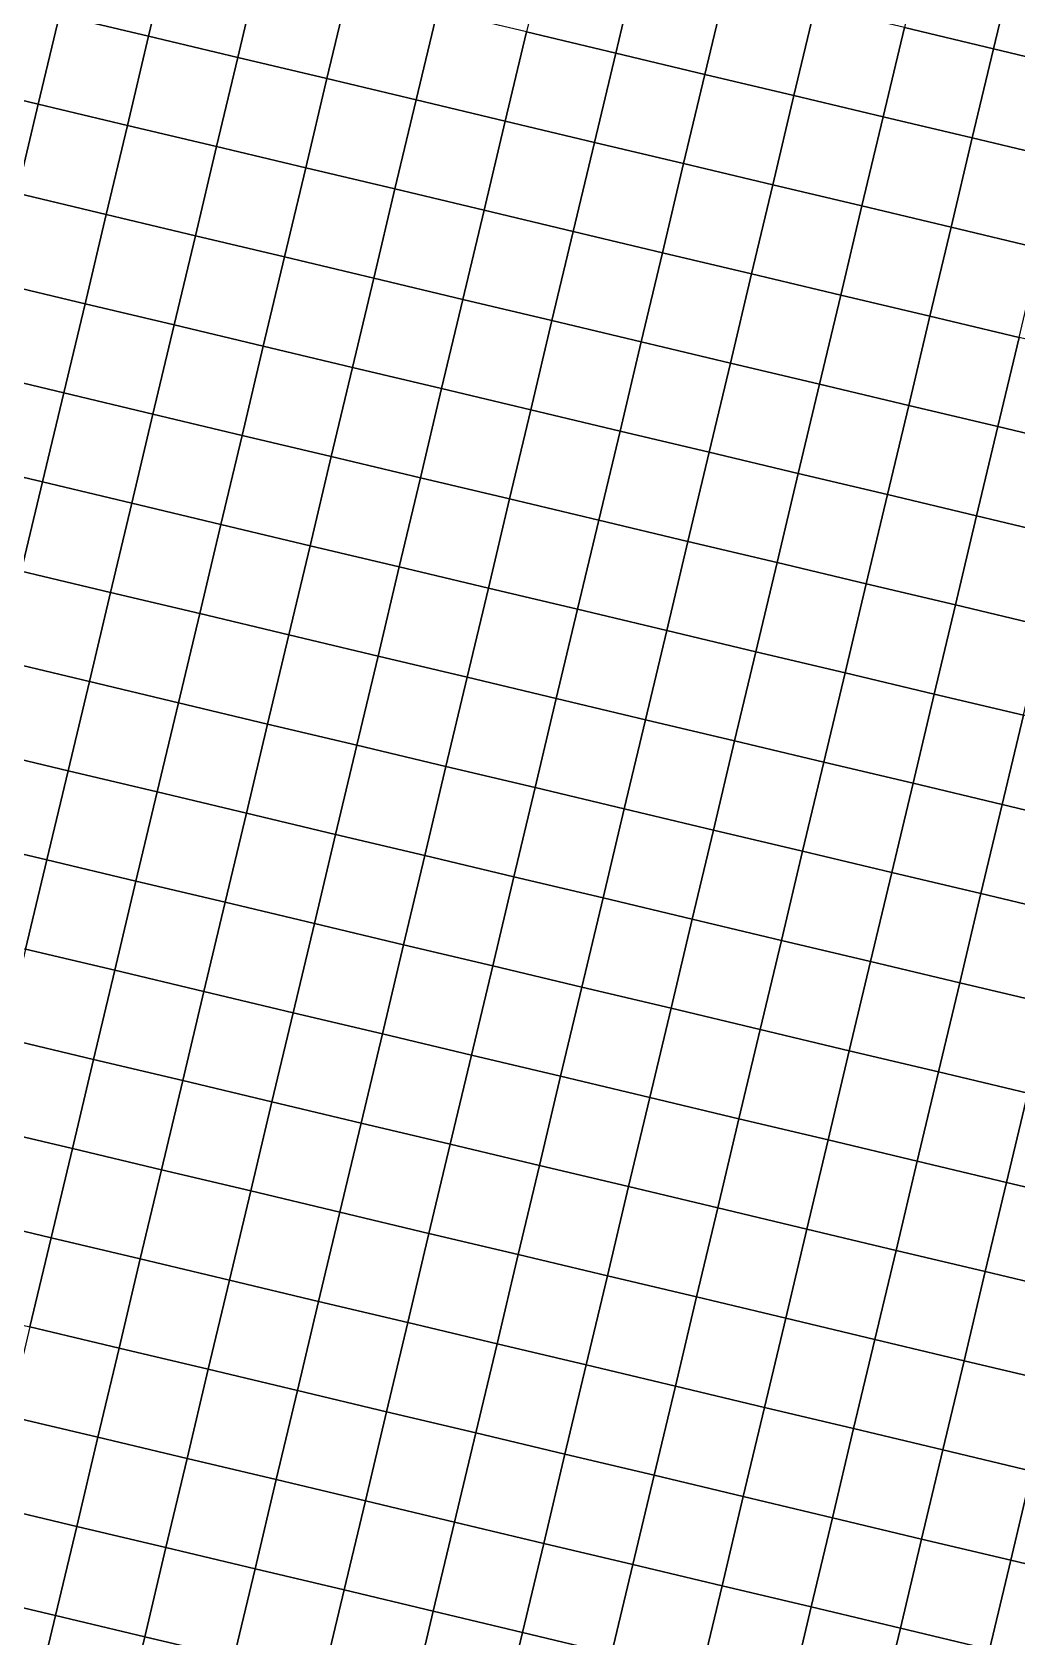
# Model space of a CAD drawing. Header units: metres. Extents: x 0.3 to 9.7, y -5.33 to 3.34.
# Drawn here: x 2.821 to 3.896, y -1.431 to 0.32 of the extents above; entities that cross this region are included whole.
import ezdxf

# ---------------------------------------------------------------- set-up
doc = ezdxf.new("R2010")
doc.units = ezdxf.units.M

msp = doc.modelspace()

# ---------------------------------------------------------------- linework, layer by layer
at = {"layer": 'C2'}
for points in [[(2.8741, 0.436, -3.2105), (2.851, 0.3387, -3.2081), (2.9483, 0.3156, -3.188), (2.9714, 0.4129, -3.1896)], [(3.796, 0.4223, -3.1281), (3.7729, 0.325, -3.1391), (3.8701, 0.3018, -3.125), (3.8933, 0.3991, -3.1143)], [(2.9714, 0.4129, -3.1896), (2.9483, 0.3156, -3.188), (3.0456, 0.2924, -3.18), (3.0687, 0.3897, -3.1819)], [(3.3837, 0.4176, -3.1708), (3.3606, 0.3203, -3.1704), (3.4579, 0.2971, -3.1478), (3.481, 0.3944, -3.1461)], [(3.0687, 0.3897, -3.1819), (3.0456, 0.2924, -3.18), (3.1429, 0.2693, -3.1825), (3.166, 0.3666, -3.1859)], [(3.481, 0.3944, -3.1461), (3.4579, 0.2971, -3.1478), (3.5551, 0.274, -3.1424), (3.5783, 0.3713, -3.1389)], [(3.8933, 0.3991, -3.1143), (3.8701, 0.3018, -3.125), (3.9674, 0.2787, -3.1025), (3.9906, 0.376, -3.0935)], [(3.5783, 0.3713, -3.1389), (3.5551, 0.274, -3.1424), (3.6524, 0.2508, -3.1486), (3.6756, 0.3481, -3.1429)], [(2.7537, 0.3619, -3.2246), (2.7306, 0.2646, -3.2192), (2.8279, 0.2414, -3.2014), (2.851, 0.3387, -3.2081)], [(3.166, 0.3666, -3.1859), (3.1429, 0.2693, -3.1825), (3.2401, 0.2461, -3.1791), (3.2633, 0.3434, -3.1827)], [(2.851, 0.3387, -3.2081), (2.8279, 0.2414, -3.2014), (2.9251, 0.2183, -3.1813), (2.9483, 0.3156, -3.188)], [(3.2633, 0.3434, -3.1827), (3.2401, 0.2461, -3.1791), (3.3374, 0.223, -3.1686), (3.3606, 0.3203, -3.1704)], [(3.6756, 0.3481, -3.1429), (3.6524, 0.2508, -3.1486), (3.7497, 0.2277, -3.1465), (3.7729, 0.325, -3.1391)], [(2.9483, 0.3156, -3.188), (2.9251, 0.2183, -3.1813), (3.0224, 0.1951, -3.1721), (3.0456, 0.2924, -3.18)], [(3.3606, 0.3203, -3.1704), (3.3374, 0.223, -3.1686), (3.4347, 0.1998, -3.1496), (3.4579, 0.2971, -3.1478)], [(3.7729, 0.325, -3.1391), (3.7497, 0.2277, -3.1465), (3.847, 0.2046, -3.1332), (3.8701, 0.3018, -3.125)], [(3.8701, 0.3018, -3.125), (3.847, 0.2046, -3.1332), (3.9443, 0.1814, -3.1104), (3.9674, 0.2787, -3.1025)], [(3.0456, 0.2924, -3.18), (3.0224, 0.1951, -3.1721), (3.1197, 0.172, -3.1729), (3.1429, 0.2693, -3.1825)], [(3.4579, 0.2971, -3.1478), (3.4347, 0.1998, -3.1496), (3.532, 0.1767, -3.1459), (3.5551, 0.274, -3.1424)], [(2.7306, 0.2646, -3.2192), (2.7074, 0.1673, -3.2035), (2.8047, 0.1442, -3.1835), (2.8279, 0.2414, -3.2014)], [(3.1429, 0.2693, -3.1825), (3.1197, 0.172, -3.1729), (3.217, 0.1489, -3.1692), (3.2401, 0.2461, -3.1791)], [(3.5551, 0.274, -3.1424), (3.532, 0.1767, -3.1459), (3.6293, 0.1536, -3.1526), (3.6524, 0.2508, -3.1486)], [(3.2401, 0.2461, -3.1791), (3.217, 0.1489, -3.1692), (3.3143, 0.1257, -3.1603), (3.3374, 0.223, -3.1686)], [(3.6524, 0.2508, -3.1486), (3.6293, 0.1536, -3.1526), (3.7266, 0.1304, -3.1516), (3.7497, 0.2277, -3.1465)], [(2.8279, 0.2414, -3.2014), (2.8047, 0.1442, -3.1835), (2.902, 0.121, -3.1609), (2.9251, 0.2183, -3.1813)], [(3.7497, 0.2277, -3.1465), (3.7266, 0.1304, -3.1516), (3.8238, 0.1073, -3.1392), (3.847, 0.2046, -3.1332)], [(2.9251, 0.2183, -3.1813), (2.902, 0.121, -3.1609), (2.9993, 0.0979, -3.1504), (3.0224, 0.1951, -3.1721)], [(3.3374, 0.223, -3.1686), (3.3143, 0.1257, -3.1603), (3.4116, 0.1026, -3.1444), (3.4347, 0.1998, -3.1496)], [(3.0224, 0.1951, -3.1721), (2.9993, 0.0979, -3.1504), (3.0966, 0.0747, -3.151), (3.1197, 0.172, -3.1729)], [(3.4347, 0.1998, -3.1496), (3.4116, 0.1026, -3.1444), (3.5088, 0.0794, -3.1416), (3.532, 0.1767, -3.1459)], [(3.847, 0.2046, -3.1332), (3.8238, 0.1073, -3.1392), (3.9211, 0.0841, -3.1166), (3.9443, 0.1814, -3.1104)], [(3.532, 0.1767, -3.1459), (3.5088, 0.0794, -3.1416), (3.6061, 0.0563, -3.1475), (3.6293, 0.1536, -3.1526)], [(3.1197, 0.172, -3.1729), (3.0966, 0.0747, -3.151), (3.1939, 0.0516, -3.1472), (3.217, 0.1489, -3.1692)], [(2.8047, 0.1442, -3.1835), (2.7816, 0.0469, -3.1726), (2.8789, 0.0237, -3.1516), (2.902, 0.121, -3.1609)], [(3.217, 0.1489, -3.1692), (3.1939, 0.0516, -3.1472), (3.2911, 0.0284, -3.1383), (3.3143, 0.1257, -3.1603)], [(3.6293, 0.1536, -3.1526), (3.6061, 0.0563, -3.1475), (3.7034, 0.0331, -3.1467), (3.7266, 0.1304, -3.1516)], [(3.3143, 0.1257, -3.1603), (3.2911, 0.0284, -3.1383), (3.3884, 0.0053, -3.1266), (3.4116, 0.1026, -3.1444)], [(3.7266, 0.1304, -3.1516), (3.7034, 0.0331, -3.1467), (3.8007, 0.01, -3.1351), (3.8238, 0.1073, -3.1392)], [(2.902, 0.121, -3.1609), (2.8789, 0.0237, -3.1516), (2.9761, 0.0006, -3.1403), (2.9993, 0.0979, -3.1504)], [(3.8238, 0.1073, -3.1392), (3.8007, 0.01, -3.1351), (3.898, -0.0132, -3.1139), (3.9211, 0.0841, -3.1166)], [(2.9993, 0.0979, -3.1504), (2.9761, 0.0006, -3.1403), (3.0734, -0.0226, -3.1386), (3.0966, 0.0747, -3.151)], [(3.4116, 0.1026, -3.1444), (3.3884, 0.0053, -3.1266), (3.4857, -0.0179, -3.1243), (3.5088, 0.0794, -3.1416)], [(3.0966, 0.0747, -3.151), (3.0734, -0.0226, -3.1386), (3.1707, -0.0457, -3.1345), (3.1939, 0.0516, -3.1472)], [(3.5088, 0.0794, -3.1416), (3.4857, -0.0179, -3.1243), (3.583, -0.041, -3.1312), (3.6061, 0.0563, -3.1475)], [(3.6061, 0.0563, -3.1475), (3.583, -0.041, -3.1312), (3.6803, -0.0642, -3.131), (3.7034, 0.0331, -3.1467)], [(2.7816, 0.0469, -3.1726), (2.7584, -0.0504, -3.1623), (2.8557, -0.0736, -3.1436), (2.8789, 0.0237, -3.1516)], [(3.1939, 0.0516, -3.1472), (3.1707, -0.0457, -3.1345), (3.268, -0.0689, -3.127), (3.2911, 0.0284, -3.1383)], [(2.8789, 0.0237, -3.1516), (2.8557, -0.0736, -3.1436), (2.953, -0.0967, -3.1323), (2.9761, 0.0006, -3.1403)], [(3.2911, 0.0284, -3.1383), (3.268, -0.0689, -3.127), (3.3653, -0.092, -3.1189), (3.3884, 0.0053, -3.1266)], [(3.7034, 0.0331, -3.1467), (3.6803, -0.0642, -3.131), (3.7776, -0.0873, -3.1204), (3.8007, 0.01, -3.1351)], [(2.9761, 0.0006, -3.1403), (2.953, -0.0967, -3.1323), (3.0503, -0.1199, -3.1284), (3.0734, -0.0226, -3.1386)], [(3.3884, 0.0053, -3.1266), (3.3653, -0.092, -3.1189), (3.4626, -0.1152, -3.1172), (3.4857, -0.0179, -3.1243)], [(3.8007, 0.01, -3.1351), (3.7776, -0.0873, -3.1204), (3.8748, -0.1104, -3.1022), (3.898, -0.0132, -3.1139)], [(3.898, -0.0132, -3.1139), (3.8748, -0.1104, -3.1022), (3.9721, -0.1336, -3.0912), (3.9953, -0.0363, -3.1001)], [(3.0734, -0.0226, -3.1386), (3.0503, -0.1199, -3.1284), (3.1476, -0.143, -3.1235), (3.1707, -0.0457, -3.1345)], [(3.4857, -0.0179, -3.1243), (3.4626, -0.1152, -3.1172), (3.5598, -0.1383, -3.122), (3.583, -0.041, -3.1312)], [(2.7584, -0.0504, -3.1623), (2.7353, -0.1477, -3.1524), (2.8326, -0.1708, -3.1358), (2.8557, -0.0736, -3.1436)], [(3.1707, -0.0457, -3.1345), (3.1476, -0.143, -3.1235), (3.2448, -0.1661, -3.118), (3.268, -0.0689, -3.127)], [(3.583, -0.041, -3.1312), (3.5598, -0.1383, -3.122), (3.6571, -0.1614, -3.1216), (3.6803, -0.0642, -3.131)], [(3.268, -0.0689, -3.127), (3.2448, -0.1661, -3.118), (3.3421, -0.1893, -3.1127), (3.3653, -0.092, -3.1189)], [(3.6803, -0.0642, -3.131), (3.6571, -0.1614, -3.1216), (3.7544, -0.1846, -3.112), (3.7776, -0.0873, -3.1204)], [(2.8557, -0.0736, -3.1436), (2.8326, -0.1708, -3.1358), (2.9298, -0.194, -3.1249), (2.953, -0.0967, -3.1323)], [(3.7776, -0.0873, -3.1204), (3.7544, -0.1846, -3.112), (3.8517, -0.2077, -3.0957), (3.8748, -0.1104, -3.1022)], [(2.953, -0.0967, -3.1323), (2.9298, -0.194, -3.1249), (3.0271, -0.2171, -3.1192), (3.0503, -0.1199, -3.1284)], [(3.3653, -0.092, -3.1189), (3.3421, -0.1893, -3.1127), (3.4394, -0.2124, -3.1119), (3.4626, -0.1152, -3.1172)], [(3.0503, -0.1199, -3.1284), (3.0271, -0.2171, -3.1192), (3.1244, -0.2403, -3.1142), (3.1476, -0.143, -3.1235)], [(3.4626, -0.1152, -3.1172), (3.4394, -0.2124, -3.1119), (3.5367, -0.2356, -3.1149), (3.5598, -0.1383, -3.122)], [(3.8748, -0.1104, -3.1022), (3.8517, -0.2077, -3.0957), (3.949, -0.2309, -3.0858), (3.9721, -0.1336, -3.0912)], [(3.5598, -0.1383, -3.122), (3.5367, -0.2356, -3.1149), (3.634, -0.2587, -3.114), (3.6571, -0.1614, -3.1216)], [(2.7353, -0.1477, -3.1524), (2.7121, -0.245, -3.1455), (2.8094, -0.2681, -3.1321), (2.8326, -0.1708, -3.1358)], [(3.1476, -0.143, -3.1235), (3.1244, -0.2403, -3.1142), (3.2217, -0.2634, -3.1112), (3.2448, -0.1661, -3.118)], [(2.8326, -0.1708, -3.1358), (2.8094, -0.2681, -3.1321), (2.9067, -0.2913, -3.1225), (2.9298, -0.194, -3.1249)], [(3.2448, -0.1661, -3.118), (3.2217, -0.2634, -3.1112), (3.319, -0.2866, -3.1097), (3.3421, -0.1893, -3.1127)], [(3.6571, -0.1614, -3.1216), (3.634, -0.2587, -3.114), (3.7313, -0.2819, -3.1056), (3.7544, -0.1846, -3.112)], [(3.3421, -0.1893, -3.1127), (3.319, -0.2866, -3.1097), (3.4163, -0.3097, -3.1111), (3.4394, -0.2124, -3.1119)], [(3.7544, -0.1846, -3.112), (3.7313, -0.2819, -3.1056), (3.8286, -0.305, -3.0912), (3.8517, -0.2077, -3.0957)], [(2.9298, -0.194, -3.1249), (2.9067, -0.2913, -3.1225), (3.004, -0.3144, -3.1158), (3.0271, -0.2171, -3.1192)], [(3.8517, -0.2077, -3.0957), (3.8286, -0.305, -3.0912), (3.9258, -0.3282, -3.0815), (3.949, -0.2309, -3.0858)], [(3.0271, -0.2171, -3.1192), (3.004, -0.3144, -3.1158), (3.1013, -0.3376, -3.1104), (3.1244, -0.2403, -3.1142)], [(3.4394, -0.2124, -3.1119), (3.4163, -0.3097, -3.1111), (3.5136, -0.3329, -3.1137), (3.5367, -0.2356, -3.1149)], [(3.1244, -0.2403, -3.1142), (3.1013, -0.3376, -3.1104), (3.1986, -0.3607, -3.1087), (3.2217, -0.2634, -3.1112)], [(3.5367, -0.2356, -3.1149), (3.5136, -0.3329, -3.1137), (3.6108, -0.356, -3.1128), (3.634, -0.2587, -3.114)], [(3.634, -0.2587, -3.114), (3.6108, -0.356, -3.1128), (3.7081, -0.3792, -3.1066), (3.7313, -0.2819, -3.1056)], [(2.8094, -0.2681, -3.1321), (2.7863, -0.3654, -3.1273), (2.8836, -0.3886, -3.1191), (2.9067, -0.2913, -3.1225)], [(3.2217, -0.2634, -3.1112), (3.1986, -0.3607, -3.1087), (3.2958, -0.3839, -3.1077), (3.319, -0.2866, -3.1097)], [(2.9067, -0.2913, -3.1225), (2.8836, -0.3886, -3.1191), (2.9808, -0.4117, -3.1126), (3.004, -0.3144, -3.1158)], [(3.319, -0.2866, -3.1097), (3.2958, -0.3839, -3.1077), (3.3931, -0.407, -3.109), (3.4163, -0.3097, -3.1111)], [(3.7313, -0.2819, -3.1056), (3.7081, -0.3792, -3.1066), (3.8054, -0.4023, -3.0929), (3.8286, -0.305, -3.0912)], [(3.004, -0.3144, -3.1158), (2.9808, -0.4117, -3.1126), (3.0781, -0.4349, -3.1073), (3.1013, -0.3376, -3.1104)], [(3.4163, -0.3097, -3.1111), (3.3931, -0.407, -3.109), (3.4904, -0.4302, -3.1096), (3.5136, -0.3329, -3.1137)], [(3.8286, -0.305, -3.0912), (3.8054, -0.4023, -3.0929), (3.9027, -0.4254, -3.0828), (3.9258, -0.3282, -3.0815)], [(3.1013, -0.3376, -3.1104), (3.0781, -0.4349, -3.1073), (3.1754, -0.458, -3.1053), (3.1986, -0.3607, -3.1087)], [(3.5136, -0.3329, -3.1137), (3.4904, -0.4302, -3.1096), (3.5877, -0.4533, -3.1077), (3.6108, -0.356, -3.1128)], [(2.7863, -0.3654, -3.1273), (2.7631, -0.4627, -3.1275), (2.8604, -0.4858, -3.1208), (2.8836, -0.3886, -3.1191)], [(3.1986, -0.3607, -3.1087), (3.1754, -0.458, -3.1053), (3.2727, -0.4811, -3.1034), (3.2958, -0.3839, -3.1077)], [(3.6108, -0.356, -3.1128), (3.5877, -0.4533, -3.1077), (3.685, -0.4764, -3.102), (3.7081, -0.3792, -3.1066)], [(3.2958, -0.3839, -3.1077), (3.2727, -0.4811, -3.1034), (3.37, -0.5043, -3.1029), (3.3931, -0.407, -3.109)], [(3.7081, -0.3792, -3.1066), (3.685, -0.4764, -3.102), (3.7823, -0.4996, -3.0891), (3.8054, -0.4023, -3.0929)], [(2.8836, -0.3886, -3.1191), (2.8604, -0.4858, -3.1208), (2.9577, -0.509, -3.1139), (2.9808, -0.4117, -3.1126)], [(3.8054, -0.4023, -3.0929), (3.7823, -0.4996, -3.0891), (3.8795, -0.5227, -3.0791), (3.9027, -0.4254, -3.0828)], [(2.9808, -0.4117, -3.1126), (2.9577, -0.509, -3.1139), (3.055, -0.5321, -3.1083), (3.0781, -0.4349, -3.1073)], [(3.3931, -0.407, -3.109), (3.37, -0.5043, -3.1029), (3.4673, -0.5274, -3.1014), (3.4904, -0.4302, -3.1096)], [(3.0781, -0.4349, -3.1073), (3.055, -0.5321, -3.1083), (3.1523, -0.5553, -3.1058), (3.1754, -0.458, -3.1053)], [(3.4904, -0.4302, -3.1096), (3.4673, -0.5274, -3.1014), (3.5645, -0.5506, -3.0978), (3.5877, -0.4533, -3.1077)], [(3.9027, -0.4254, -3.0828), (3.8795, -0.5227, -3.0791), (3.9768, -0.5459, -3.0698), (4, -0.4486, -3.0739)], [(3.5877, -0.4533, -3.1077), (3.5645, -0.5506, -3.0978), (3.6618, -0.5737, -3.0918), (3.685, -0.4764, -3.102)], [(2.7631, -0.4627, -3.1275), (2.74, -0.56, -3.1309), (2.8373, -0.5831, -3.1252), (2.8604, -0.4858, -3.1208)], [(3.1754, -0.458, -3.1053), (3.1523, -0.5553, -3.1058), (3.2495, -0.5784, -3.1031), (3.2727, -0.4811, -3.1034)], [(2.8604, -0.4858, -3.1208), (2.8373, -0.5831, -3.1252), (2.9345, -0.6063, -3.1175), (2.9577, -0.509, -3.1139)], [(3.2727, -0.4811, -3.1034), (3.2495, -0.5784, -3.1031), (3.3468, -0.6016, -3.1006), (3.37, -0.5043, -3.1029)], [(3.685, -0.4764, -3.102), (3.6618, -0.5737, -3.0918), (3.7591, -0.5969, -3.0801), (3.7823, -0.4996, -3.0891)], [(3.37, -0.5043, -3.1029), (3.3468, -0.6016, -3.1006), (3.4441, -0.6247, -3.0961), (3.4673, -0.5274, -3.1014)], [(3.7823, -0.4996, -3.0891), (3.7591, -0.5969, -3.0801), (3.8564, -0.62, -3.0703), (3.8795, -0.5227, -3.0791)], [(2.9577, -0.509, -3.1139), (2.9345, -0.6063, -3.1175), (3.0318, -0.6294, -3.1114), (3.055, -0.5321, -3.1083)], [(3.8795, -0.5227, -3.0791), (3.8564, -0.62, -3.0703), (3.9537, -0.6432, -3.0611), (3.9768, -0.5459, -3.0698)], [(3.055, -0.5321, -3.1083), (3.0318, -0.6294, -3.1114), (3.1291, -0.6526, -3.1081), (3.1523, -0.5553, -3.1058)], [(3.4673, -0.5274, -3.1014), (3.4441, -0.6247, -3.0961), (3.5414, -0.6479, -3.0908), (3.5645, -0.5506, -3.0978)], [(2.74, -0.56, -3.1309), (2.7168, -0.6573, -3.135), (2.8141, -0.6804, -3.1285), (2.8373, -0.5831, -3.1252)], [(3.1523, -0.5553, -3.1058), (3.1291, -0.6526, -3.1081), (3.2264, -0.6757, -3.1041), (3.2495, -0.5784, -3.1031)], [(3.5645, -0.5506, -3.0978), (3.5414, -0.6479, -3.0908), (3.6387, -0.671, -3.0843), (3.6618, -0.5737, -3.0918)], [(3.6618, -0.5737, -3.0918), (3.6387, -0.671, -3.0843), (3.736, -0.6942, -3.0734), (3.7591, -0.5969, -3.0801)], [(2.8373, -0.5831, -3.1252), (2.8141, -0.6804, -3.1285), (2.9114, -0.7036, -3.1201), (2.9345, -0.6063, -3.1175)], [(3.2495, -0.5784, -3.1031), (3.2264, -0.6757, -3.1041), (3.3237, -0.6989, -3.0998), (3.3468, -0.6016, -3.1006)], [(2.9345, -0.6063, -3.1175), (2.9114, -0.7036, -3.1201), (3.0087, -0.7267, -3.1135), (3.0318, -0.6294, -3.1114)], [(3.3468, -0.6016, -3.1006), (3.3237, -0.6989, -3.0998), (3.421, -0.722, -3.0928), (3.4441, -0.6247, -3.0961)], [(3.7591, -0.5969, -3.0801), (3.736, -0.6942, -3.0734), (3.8333, -0.7173, -3.0639), (3.8564, -0.62, -3.0703)], [(3.0318, -0.6294, -3.1114), (3.0087, -0.7267, -3.1135), (3.106, -0.7499, -3.1096), (3.1291, -0.6526, -3.1081)], [(3.4441, -0.6247, -3.0961), (3.421, -0.722, -3.0928), (3.5183, -0.7451, -3.0863), (3.5414, -0.6479, -3.0908)], [(3.8564, -0.62, -3.0703), (3.8333, -0.7173, -3.0639), (3.9305, -0.7404, -3.0545), (3.9537, -0.6432, -3.0611)], [(3.5414, -0.6479, -3.0908), (3.5183, -0.7451, -3.0863), (3.6155, -0.7683, -3.0794), (3.6387, -0.671, -3.0843)], [(3.1291, -0.6526, -3.1081), (3.106, -0.7499, -3.1096), (3.2033, -0.773, -3.1041), (3.2264, -0.6757, -3.1041)], [(2.8141, -0.6804, -3.1285), (2.791, -0.7777, -3.1369), (2.8883, -0.8008, -3.1277), (2.9114, -0.7036, -3.1201)], [(3.2264, -0.6757, -3.1041), (3.2033, -0.773, -3.1041), (3.3005, -0.7961, -3.099), (3.3237, -0.6989, -3.0998)], [(3.6387, -0.671, -3.0843), (3.6155, -0.7683, -3.0794), (3.7128, -0.7914, -3.0688), (3.736, -0.6942, -3.0734)], [(3.3237, -0.6989, -3.0998), (3.3005, -0.7961, -3.099), (3.3978, -0.8193, -3.0915), (3.421, -0.722, -3.0928)], [(3.736, -0.6942, -3.0734), (3.7128, -0.7914, -3.0688), (3.8101, -0.8146, -3.06), (3.8333, -0.7173, -3.0639)], [(2.9114, -0.7036, -3.1201), (2.8883, -0.8008, -3.1277), (2.9855, -0.824, -3.1203), (3.0087, -0.7267, -3.1135)], [(3.8333, -0.7173, -3.0639), (3.8101, -0.8146, -3.06), (3.9074, -0.8377, -3.051), (3.9305, -0.7404, -3.0545)], [(3.0087, -0.7267, -3.1135), (2.9855, -0.824, -3.1203), (3.0828, -0.8471, -3.115), (3.106, -0.7499, -3.1096)], [(3.421, -0.722, -3.0928), (3.3978, -0.8193, -3.0915), (3.4951, -0.8424, -3.0845), (3.5183, -0.7451, -3.0863)], [(3.106, -0.7499, -3.1096), (3.0828, -0.8471, -3.115), (3.1801, -0.8703, -3.1081), (3.2033, -0.773, -3.1041)], [(3.5183, -0.7451, -3.0863), (3.4951, -0.8424, -3.0845), (3.5924, -0.8656, -3.0778), (3.6155, -0.7683, -3.0794)], [(3.6155, -0.7683, -3.0794), (3.5924, -0.8656, -3.0778), (3.6897, -0.8887, -3.0666), (3.7128, -0.7914, -3.0688)], [(2.791, -0.7777, -3.1369), (2.7678, -0.875, -3.1467), (2.8651, -0.8981, -3.1371), (2.8883, -0.8008, -3.1277)], [(3.2033, -0.773, -3.1041), (3.1801, -0.8703, -3.1081), (3.2774, -0.8934, -3.101), (3.3005, -0.7961, -3.099)], [(2.8883, -0.8008, -3.1277), (2.8651, -0.8981, -3.1371), (2.9624, -0.9213, -3.1285), (2.9855, -0.824, -3.1203)], [(3.3005, -0.7961, -3.099), (3.2774, -0.8934, -3.101), (3.3747, -0.9166, -3.0915), (3.3978, -0.8193, -3.0915)], [(3.7128, -0.7914, -3.0688), (3.6897, -0.8887, -3.0666), (3.787, -0.9119, -3.0583), (3.8101, -0.8146, -3.06)], [(3.3978, -0.8193, -3.0915), (3.3747, -0.9166, -3.0915), (3.472, -0.9397, -3.0829), (3.4951, -0.8424, -3.0845)], [(3.8101, -0.8146, -3.06), (3.787, -0.9119, -3.0583), (3.8842, -0.935, -3.0503), (3.9074, -0.8377, -3.051)], [(2.9855, -0.824, -3.1203), (2.9624, -0.9213, -3.1285), (3.0597, -0.9444, -3.1214), (3.0828, -0.8471, -3.115)], [(3.9074, -0.8377, -3.051), (3.8842, -0.935, -3.0503), (3.9815, -0.9582, -3.0395), (4.0047, -0.8609, -3.0404)], [(3.0828, -0.8471, -3.115), (3.0597, -0.9444, -3.1214), (3.157, -0.9676, -3.1118), (3.1801, -0.8703, -3.1081)], [(3.4951, -0.8424, -3.0845), (3.472, -0.9397, -3.0829), (3.5692, -0.9629, -3.0751), (3.5924, -0.8656, -3.0778)], [(2.7678, -0.875, -3.1467), (2.7447, -0.9723, -3.1518), (2.842, -0.9954, -3.1416), (2.8651, -0.8981, -3.1371)], [(3.1801, -0.8703, -3.1081), (3.157, -0.9676, -3.1118), (3.2542, -0.9907, -3.1013), (3.2774, -0.8934, -3.101)], [(3.5924, -0.8656, -3.0778), (3.5692, -0.9629, -3.0751), (3.6665, -0.986, -3.0631), (3.6897, -0.8887, -3.0666)], [(3.6897, -0.8887, -3.0666), (3.6665, -0.986, -3.0631), (3.7638, -1.0092, -3.0548), (3.787, -0.9119, -3.0583)], [(2.8651, -0.8981, -3.1371), (2.842, -0.9954, -3.1416), (2.9392, -1.0186, -3.133), (2.9624, -0.9213, -3.1285)], [(3.2774, -0.8934, -3.101), (3.2542, -0.9907, -3.1013), (3.3515, -1.0139, -3.0882), (3.3747, -0.9166, -3.0915)], [(2.9624, -0.9213, -3.1285), (2.9392, -1.0186, -3.133), (3.0365, -1.0417, -3.1257), (3.0597, -0.9444, -3.1214)], [(3.3747, -0.9166, -3.0915), (3.3515, -1.0139, -3.0882), (3.4488, -1.037, -3.0768), (3.472, -0.9397, -3.0829)], [(3.787, -0.9119, -3.0583), (3.7638, -1.0092, -3.0548), (3.8611, -1.0323, -3.0468), (3.8842, -0.935, -3.0503)], [(3.0597, -0.9444, -3.1214), (3.0365, -1.0417, -3.1257), (3.1338, -1.0649, -3.1156), (3.157, -0.9676, -3.1118)], [(3.472, -0.9397, -3.0829), (3.4488, -1.037, -3.0768), (3.5461, -1.0601, -3.0664), (3.5692, -0.9629, -3.0751)], [(3.8842, -0.935, -3.0503), (3.8611, -1.0323, -3.0468), (3.9584, -1.0554, -3.0354), (3.9815, -0.9582, -3.0395)], [(3.5692, -0.9629, -3.0751), (3.5461, -1.0601, -3.0664), (3.6434, -1.0833, -3.0539), (3.6665, -0.986, -3.0631)], [(2.7447, -0.9723, -3.1518), (2.7215, -1.0696, -3.1523), (2.8188, -1.0927, -3.1426), (2.842, -0.9954, -3.1416)], [(3.157, -0.9676, -3.1118), (3.1338, -1.0649, -3.1156), (3.2311, -1.088, -3.104), (3.2542, -0.9907, -3.1013)], [(2.842, -0.9954, -3.1416), (2.8188, -1.0927, -3.1426), (2.9161, -1.1158, -3.1346), (2.9392, -1.0186, -3.133)], [(3.2542, -0.9907, -3.1013), (3.2311, -1.088, -3.104), (3.3284, -1.1111, -3.0894), (3.3515, -1.0139, -3.0882)], [(3.6665, -0.986, -3.0631), (3.6434, -1.0833, -3.0539), (3.7407, -1.1064, -3.0454), (3.7638, -1.0092, -3.0548)], [(3.3515, -1.0139, -3.0882), (3.3284, -1.1111, -3.0894), (3.4257, -1.1343, -3.0765), (3.4488, -1.037, -3.0768)], [(3.7638, -1.0092, -3.0548), (3.7407, -1.1064, -3.0454), (3.838, -1.1296, -3.0373), (3.8611, -1.0323, -3.0468)], [(2.9392, -1.0186, -3.133), (2.9161, -1.1158, -3.1346), (3.0134, -1.139, -3.1281), (3.0365, -1.0417, -3.1257)], [(3.8611, -1.0323, -3.0468), (3.838, -1.1296, -3.0373), (3.9352, -1.1527, -3.026), (3.9584, -1.0554, -3.0354)], [(3.0365, -1.0417, -3.1257), (3.0134, -1.139, -3.1281), (3.1107, -1.1621, -3.1181), (3.1338, -1.0649, -3.1156)], [(3.4488, -1.037, -3.0768), (3.4257, -1.1343, -3.0765), (3.523, -1.1574, -3.0648), (3.5461, -1.0601, -3.0664)], [(3.1338, -1.0649, -3.1156), (3.1107, -1.1621, -3.1181), (3.208, -1.1853, -3.1078), (3.2311, -1.088, -3.104)], [(3.5461, -1.0601, -3.0664), (3.523, -1.1574, -3.0648), (3.6202, -1.1806, -3.051), (3.6434, -1.0833, -3.0539)], [(3.6434, -1.0833, -3.0539), (3.6202, -1.1806, -3.051), (3.7175, -1.2037, -3.0416), (3.7407, -1.1064, -3.0454)], [(2.8188, -1.0927, -3.1426), (2.7957, -1.19, -3.1367), (2.893, -1.2131, -3.131), (2.9161, -1.1158, -3.1346)], [(3.2311, -1.088, -3.104), (3.208, -1.1853, -3.1078), (3.3052, -1.2084, -3.0936), (3.3284, -1.1111, -3.0894)], [(2.9161, -1.1158, -3.1346), (2.893, -1.2131, -3.131), (2.9902, -1.2363, -3.1271), (3.0134, -1.139, -3.1281)], [(3.3284, -1.1111, -3.0894), (3.3052, -1.2084, -3.0936), (3.4025, -1.2316, -3.0811), (3.4257, -1.1343, -3.0765)], [(3.7407, -1.1064, -3.0454), (3.7175, -1.2037, -3.0416), (3.8148, -1.2269, -3.0331), (3.838, -1.1296, -3.0373)], [(3.4257, -1.1343, -3.0765), (3.4025, -1.2316, -3.0811), (3.4998, -1.2547, -3.069), (3.523, -1.1574, -3.0648)], [(3.838, -1.1296, -3.0373), (3.8148, -1.2269, -3.0331), (3.9121, -1.25, -3.0213), (3.9352, -1.1527, -3.026)], [(3.0134, -1.139, -3.1281), (2.9902, -1.2363, -3.1271), (3.0875, -1.2594, -3.1187), (3.1107, -1.1621, -3.1181)], [(3.1107, -1.1621, -3.1181), (3.0875, -1.2594, -3.1187), (3.1848, -1.2826, -3.112), (3.208, -1.1853, -3.1078)], [(3.523, -1.1574, -3.0648), (3.4998, -1.2547, -3.069), (3.5971, -1.2779, -3.0537), (3.6202, -1.1806, -3.051)], [(2.7957, -1.19, -3.1367), (2.7725, -1.2873, -3.1303), (2.8698, -1.3104, -3.1267), (2.893, -1.2131, -3.131)], [(3.208, -1.1853, -3.1078), (3.1848, -1.2826, -3.112), (3.2821, -1.3057, -3.0999), (3.3052, -1.2084, -3.0936)], [(3.6202, -1.1806, -3.051), (3.5971, -1.2779, -3.0537), (3.6944, -1.301, -3.0446), (3.7175, -1.2037, -3.0416)], [(3.7175, -1.2037, -3.0416), (3.6944, -1.301, -3.0446), (3.7917, -1.3242, -3.0378), (3.8148, -1.2269, -3.0331)], [(2.893, -1.2131, -3.131), (2.8698, -1.3104, -3.1267), (2.9671, -1.3336, -3.1247), (2.9902, -1.2363, -3.1271)], [(3.3052, -1.2084, -3.0936), (3.2821, -1.3057, -3.0999), (3.3794, -1.3289, -3.0902), (3.4025, -1.2316, -3.0811)], [(2.9902, -1.2363, -3.1271), (2.9671, -1.3336, -3.1247), (3.0644, -1.3567, -3.1176), (3.0875, -1.2594, -3.1187)], [(3.4025, -1.2316, -3.0811), (3.3794, -1.3289, -3.0902), (3.4767, -1.352, -3.0798), (3.4998, -1.2547, -3.069)], [(3.8148, -1.2269, -3.0331), (3.7917, -1.3242, -3.0378), (3.8889, -1.3473, -3.0264), (3.9121, -1.25, -3.0213)], [(3.0875, -1.2594, -3.1187), (3.0644, -1.3567, -3.1176), (3.1617, -1.3798, -3.113), (3.1848, -1.2826, -3.112)], [(3.4998, -1.2547, -3.069), (3.4767, -1.352, -3.0798), (3.5739, -1.3751, -3.0629), (3.5971, -1.2779, -3.0537)], [(3.9121, -1.25, -3.0213), (3.8889, -1.3473, -3.0264), (3.9862, -1.3704, -3.0135), (4.0094, -1.2732, -3.0087)], [(3.5971, -1.2779, -3.0537), (3.5739, -1.3751, -3.0629), (3.6712, -1.3983, -3.0551), (3.6944, -1.301, -3.0446)], [(2.7725, -1.2873, -3.1303), (2.7494, -1.3846, -3.1265), (2.8467, -1.4077, -3.1245), (2.8698, -1.3104, -3.1267)], [(3.1848, -1.2826, -3.112), (3.1617, -1.3798, -3.113), (3.2589, -1.403, -3.1029), (3.2821, -1.3057, -3.0999)], [(2.8698, -1.3104, -3.1267), (2.8467, -1.4077, -3.1245), (2.944, -1.4308, -3.1236), (2.9671, -1.3336, -3.1247)], [(3.2821, -1.3057, -3.0999), (3.2589, -1.403, -3.1029), (3.3562, -1.4261, -3.094), (3.3794, -1.3289, -3.0902)], [(3.6944, -1.301, -3.0446), (3.6712, -1.3983, -3.0551), (3.7685, -1.4214, -3.051), (3.7917, -1.3242, -3.0378)], [(3.3794, -1.3289, -3.0902), (3.3562, -1.4261, -3.094), (3.4535, -1.4493, -3.084), (3.4767, -1.352, -3.0798)], [(3.7917, -1.3242, -3.0378), (3.7685, -1.4214, -3.051), (3.8658, -1.4446, -3.041), (3.8889, -1.3473, -3.0264)], [(2.9671, -1.3336, -3.1247), (2.944, -1.4308, -3.1236), (3.0412, -1.454, -3.1176), (3.0644, -1.3567, -3.1176)], [(3.8889, -1.3473, -3.0264), (3.8658, -1.4446, -3.041), (3.9631, -1.4677, -3.0296), (3.9862, -1.3704, -3.0135)], [(3.0644, -1.3567, -3.1176), (3.0412, -1.454, -3.1176), (3.1385, -1.4771, -3.1135), (3.1617, -1.3798, -3.113)], [(3.4767, -1.352, -3.0798), (3.4535, -1.4493, -3.084), (3.5508, -1.4724, -3.0662), (3.5739, -1.3751, -3.0629)], [(3.1617, -1.3798, -3.113), (3.1385, -1.4771, -3.1135), (3.2358, -1.5003, -3.1024), (3.2589, -1.403, -3.1029)], [(3.5739, -1.3751, -3.0629), (3.5508, -1.4724, -3.0662), (3.6481, -1.4956, -3.0586), (3.6712, -1.3983, -3.0551)], [(2.7494, -1.3846, -3.1265), (2.7262, -1.4818, -3.1174), (2.8235, -1.505, -3.1171), (2.8467, -1.4077, -3.1245)], [(3.6712, -1.3983, -3.0551), (3.6481, -1.4956, -3.0586), (3.7454, -1.5187, -3.0554), (3.7685, -1.4214, -3.051)], [(2.8467, -1.4077, -3.1245), (2.8235, -1.505, -3.1171), (2.9208, -1.5281, -3.1172), (2.944, -1.4308, -3.1236)], [(3.2589, -1.403, -3.1029), (3.2358, -1.5003, -3.1024), (3.3331, -1.5234, -3.093), (3.3562, -1.4261, -3.094)], [(2.944, -1.4308, -3.1236), (2.9208, -1.5281, -3.1172), (3.0181, -1.5513, -3.1124), (3.0412, -1.454, -3.1176)], [(3.3562, -1.4261, -3.094), (3.3331, -1.5234, -3.093), (3.4304, -1.5466, -3.0823), (3.4535, -1.4493, -3.084)], [(3.7685, -1.4214, -3.051), (3.7454, -1.5187, -3.0554), (3.8427, -1.5419, -3.0455), (3.8658, -1.4446, -3.041)]]:
    msp.add_3dface(points, dxfattribs=at)

doc.saveas('drawing.dxf')
